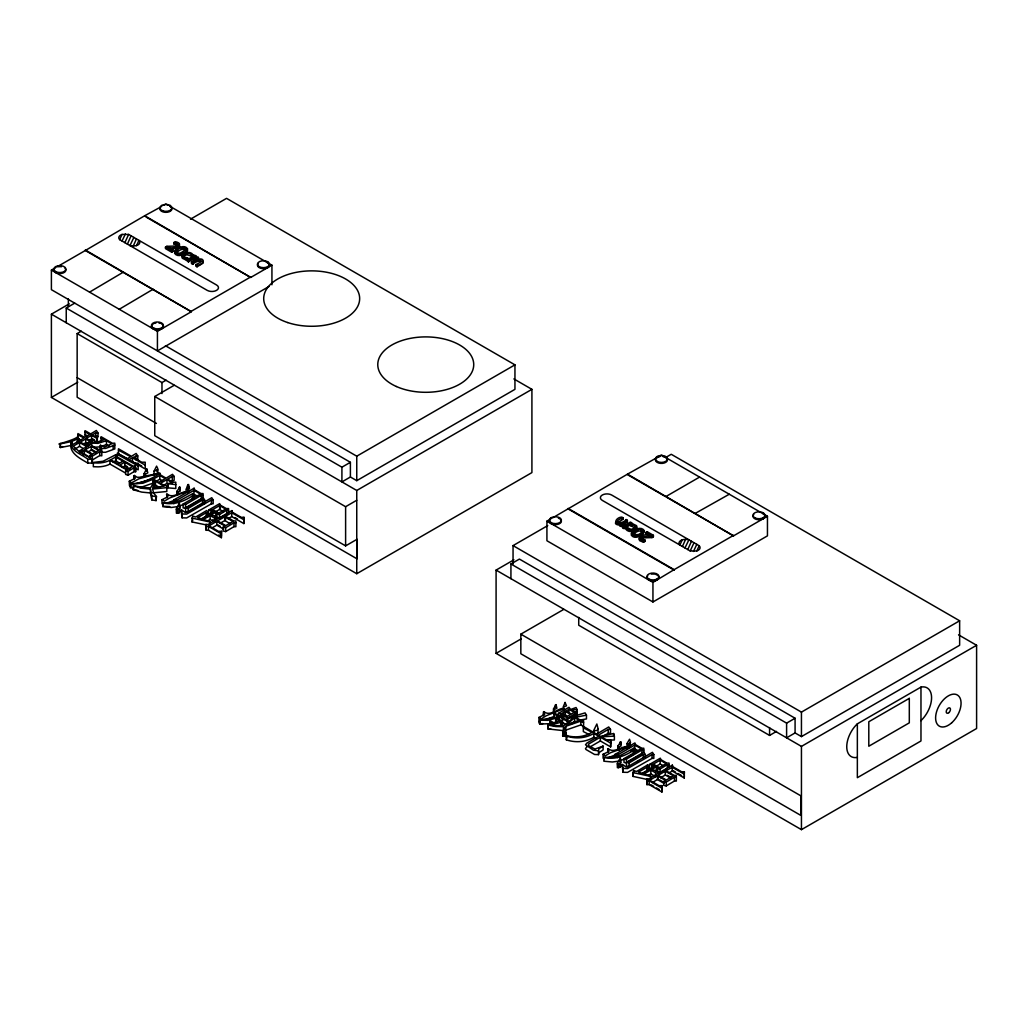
<?xml version="1.0" encoding="UTF-8"?>
<svg xmlns="http://www.w3.org/2000/svg" width="1028" height="1028" viewBox="0 0 1028 1028"><rect width="100%" height="100%" fill="white"/><g stroke="black" fill="none" stroke-linecap="round" stroke-linejoin="round"><path stroke-width="1.5" d="M183.832 257.642C185.336 250.292 195.744 260.726 190.398 253.865C188.278 252.759 185.477 253.646 183.999 255.419C182.496 258.336 190.501 257.167 186.453 258.748L182.431 256.846A4.138 2.39 0 0 1 182.174 255.227C184.552 251.809 190.745 251.179 193.174 254.867L193.174 256.332L192.557 255.509M185.888 250.498C183.909 247.028 177.587 250.806 176.315 253.492M632.952 535.254C634.379 532.543 639.789 529.15 642.539 531.887M590.457 746.688L600.365 740.97L610.632 746.893L610.748 740.263L607.252 740.263L601.239 736.793L614.384 736.138L614.384 739.954L605.505 740.263M610.632 746.893L610.748 740.263M88.909 440.678L91.569 439.149L97.249 442.438L97.249 438.583L91.569 435.307L86.262 438.365L88.665 439.753L91.685 439.753L91.569 442.297L85.761 438.943L80.325 442.079L82.972 443.608L85.877 443.685L85.877 447.54M228.01 518.716L231.724 516.57L243.842 523.573L243.97 517.315L241.194 517.315L232.482 512.291L231.853 510.608L207.862 524.601L205.96 524.383L206.217 530.281L208.491 530.281L221.367 537.708L221.495 531.309L218.463 531.309L208.992 525.848L216.818 521.324L225.029 526.066L223.14 527.158L223.14 531.001L225.659 531.592L233.998 526.632L235.887 526.709L235.887 520.965L233.613 520.965L225.53 516.3L225.53 520.142M221.367 537.708L221.495 531.309M684.365 771.771L684.237 774.161L672.222 767.222L666.08 770.756L674.098 775.382L676.347 775.382L676.347 781.087L674.471 781.01L666.208 785.919L663.702 785.341L663.702 781.537L665.579 780.445L657.445 775.755L649.683 780.226L659.076 785.649L662.071 785.649L661.955 788.18L649.182 780.805L646.933 780.805L646.676 778.787L648.552 779.006L672.338 765.128L672.967 766.785L681.603 771.771L684.365 771.771L684.237 777.978L672.222 771.039L668.534 773.159M646.676 778.787L646.933 784.621L649.182 784.621L661.955 791.997L662.071 789.465M85.761 448.658L85.877 443.685M97.249 438.583L97.377 436.18L94.589 436.18L92.327 434.87L95.732 432.891L98.007 433.045L98.007 436.887M97.249 442.438L97.377 436.18M243.842 523.573L243.97 517.315M684.237 777.978L684.365 775.587M214.929 522.185L215.058 516.082L210.894 515.131L215.816 512.291L217.962 513.525L216.947 514.103L216.947 517.958L219.478 518.395L226.802 514.026L226.802 510.171L228.563 510.312M577.081 713.74L575.449 713.522L568.445 717.711L565.811 717.21L566.813 716.632L563.807 714.897L564.179 716.632L562.059 717.493L564.809 719.086L567.315 719.086L567.186 721.322L559.181 716.696L556.546 717.929L556.546 721.746M669.087 764.832L667.339 764.691L667.339 768.507L660.079 772.838L657.573 772.413L657.573 768.597L658.575 768.019L656.442 766.785L651.559 769.599L655.697 770.55L655.568 772.786L650.814 770.036L644.055 773.943L650.93 776.037L650.557 778.941M566.312 736.485L562.676 735.984L563.678 726.68L555.981 726.565L547.911 725.087L547.911 728.903L562.419 730.535M562.676 735.984L562.869 733.35M79.066 441.732L79.066 439.162L77.55 436.836C73.335 441.153 42.02 447.694 71.356 441.577C69.416 451.074 82.368 454.453 87.778 459.208L92.327 459.208L79.259 451.665L73.258 446.165L79.567 442.515L85.761 446.088M71.356 441.577C67.861 452.783 80.004 458.359 87.778 463.063L92.327 463.063L92.327 456.149L99.767 451.703L101.798 451.999M638.902 538.968L639.686 540.702L643.502 542.257L644.941 541.422L644.864 539.906L640.997 538.569L641.523 537.066L653.397 535.318L653.397 536.783L651.983 537.605L643.515 537.862L640.919 539.032M144.074 473.715L145.925 473.998L147.814 472.79L146.618 468.691L144.074 473.715L144.216 476.555M553.539 708.857L554.542 709.397L556.906 708.202L556.045 704.63L553.539 708.857L553.539 712.674M186.261 489.11L189.486 488.416L188.034 484.586C186.955 485.807 184.886 494.121 186.646 491.859M583.583 722.697L580.833 721.103L565.811 726.308C564.192 730.805 567.816 735.11 566.312 739.813C575.423 742.91 585.536 742.216 593.85 737.217L596.291 738.618M565.323 731.692L565.811 726.308M177.934 246.347L177.279 244.882L173.989 243.996L173.912 242.492L175.351 241.657C186.338 244.24 172.781 249.765 167.885 247.195L167.885 248.66M176.919 491.333L178.191 492.014L180.144 491.255L179.823 487.131L176.919 491.333L176.919 495.175L177.548 494.339M550.507 723.648L539.777 724.059C533.391 716.413 567.597 719.703 554.041 714.177M539.777 724.059L539.893 719.883M617.892 746.007L619.139 746.701L621.079 745.93L620.771 741.856L617.892 746.007L617.892 749.823L618.509 748.988M205.549 524.768L192.069 521.967L192.069 518.112L192.827 516.082L195.731 517.02L206.718 510.53L207.862 512.946L207.862 516.788M192.069 521.967L192.827 519.924M649.131 779.866L632.914 776.384L633.659 770.55L636.538 771.488L647.434 765.05L648.552 769.985M632.914 776.384L633.659 770.55M182.097 513.961L181.596 509.875L185.194 512.471L186.775 512.291L211.768 497.706L213.156 499.968L213.156 503.81L211.395 503.81L186.672 517.945L182.097 517.816L182.097 513.961L186.672 514.09L211.395 499.968L213.156 499.968M182.097 517.816L181.095 510.171M623.019 768.443L622.518 764.408L626.091 766.965L627.645 766.785L652.433 752.329L653.821 754.578L653.821 758.394L652.06 758.394L627.555 772.388L623.019 772.259L623.019 768.443L627.555 768.571L652.06 754.578L653.821 754.578M623.019 772.259L622.017 764.691M127.395 244.124L131.083 235.823M133.884 237.429L129.939 245.602L133.242 246.103L136.441 238.907M682.412 546.472L685.612 539.276L688.914 539.777L684.969 547.95M687.771 549.556L691.458 541.255M100.911 450.996L101.194 447.051L100.281 445.432L104.727 447.026L111.769 443.762L106.462 440.691L97.943 443.364L88.022 442.888L88.022 446.73L88.279 442.451L96.928 442.194L104.445 439.534L101.04 438.005M119.646 239.627L122.062 234.423L128.654 234.423L216.548 284.987A6.592 3.804 0 0 1 216.548 290.371A6.592 3.804 0 0 1 207.219 290.371L119.646 239.627A6.592 3.804 0 0 1 122.062 234.423M122.062 241.027L125.365 233.921M124.851 242.647L128.654 234.423M136.544 245.602L138.96 240.398A6.592 3.804 0 0 1 136.544 245.602L133.242 246.103M682.309 539.777L679.894 544.981A6.592 3.804 0 0 1 682.309 539.777L685.612 539.276M690.199 550.957L696.791 550.957A6.592 3.804 0 0 0 699.207 545.752L611.634 495.008A6.592 3.804 0 0 0 602.305 495.008A6.592 3.804 0 0 0 602.305 500.392L690.199 550.957L694.003 542.733M693.489 551.458L696.791 544.352M696.791 550.957L699.207 545.752M617.263 522.892L623.084 519.281L623.084 517.816L621.811 517.084C616.093 517.2 612.585 524.421 619.884 523.432L620.552 525.334L623.675 525.925L622.839 527.878L624.112 528.61L632.4 523.689L636.422 525.604A4.138 2.39 0 0 1 636.679 527.223C634.302 530.641 628.108 531.27 625.679 527.57L625.679 529.047C628.108 532.735 634.302 532.106 636.679 528.688A4.138 2.39 0 0 0 636.422 527.068L635.921 526.567M619.884 523.432L619.678 525.938L623.675 527.39L622.839 527.878M178.127 506.547L171.355 507.472L162.784 506.663L162.784 502.808L172.576 502.551L179.527 500.79L192.956 493.556L194.215 498.451M619.074 761.093L612.367 762.005L603.86 761.208L603.86 757.392L613.575 757.135L620.475 755.4L633.788 748.217L635.034 753.074M155.459 481.232L152.684 487.786L163.915 486.115L155.459 481.232L155.459 485.075L154.071 487.439M175.107 252.066L174.593 253.273C177.51 258.079 185.67 254.43 187.623 250.369L187.481 249.817M631.745 533.802L631.231 535.01C634.122 539.828 642.32 536.166 644.26 532.106L644.106 531.553M182.547 256.126L182.174 256.692A4.138 2.39 0 0 0 182.431 258.311L186.453 260.225L194.742 255.304L196.014 256.036L196.014 257.501M154.007 474.55L154.573 473.779M176.418 509.374L179.193 508.937L180.08 507.768L179.322 503.322L176.289 508.86L176.418 513.216L179.193 512.779L180.08 511.61L179.322 507.164M617.391 763.894L620.141 763.457L621.015 762.301L620.269 757.893L617.263 763.393L617.391 767.71L620.141 767.274L621.015 766.117L620.269 761.709M130.325 484.072L142.892 483.237L152.928 479.331L154.83 480.86L150.538 487.863L142.005 487.349L133.614 485.537L133.229 489.739L141.761 492.116L150.409 492.952L151.797 499.878L156.089 500.61L156.462 496.537L153.725 493.132L152.555 489.032L166.819 487.645M593.786 730.291L596.857 723.995L598.168 728.955C596.947 732.501 592.012 728.569 593.786 732.835M129.284 481.245L135.143 478.354L134.372 475.476L137.02 477.223L139.422 477.288L159.122 473.278L138.793 478.83L131.597 482.762L129.284 481.245L129.451 485.666L131.057 486.732L131.057 482.89M161.987 499.698L167.847 496.807L167.076 493.915C172.421 498.901 179.694 492.245 185.503 491.872L169.453 498.092L164.3 501.201L161.987 499.698L161.987 503.54L163.156 504.979M604.246 759.551L603.089 758.111L603.089 754.295L608.884 751.442L608.126 748.577C613.433 753.524 620.629 746.919 626.399 746.546L626.772 749.451M133.229 489.739L133.614 485.537M157.798 469.899L154.071 471.094L156.59 466.134L157.772 468.614L157.798 473.741L156.59 469.989M209.879 524.55L210.252 521.62L203.313 519.5L210.136 515.568L214.929 518.33M547.911 725.087L548.284 724.727A30.544 17.63 0 0 0 560.093 725.652L564.179 725.37L573.316 717.788L567.816 718.071L585.086 712.867L586.461 715.115L586.461 718.932L580.203 720.011M547.911 728.903L548.284 724.727M583.339 727.76L591.974 732.309C584.418 736.96 575.192 737.937 566.685 735.637L566.312 735.997C575.423 739.093 585.536 738.4 593.85 733.401L598.733 736.215L586.962 743.013L585.497 744.76L593.349 750.17L598.489 750.813L598.926 748.821L603.115 746.122L594.994 749.039L588.967 745.904L588.401 744.195L600.365 737.153L610.632 743.077M566.312 739.813L566.685 735.637M201.064 261.523C202.709 257.668 192.827 260.855 192.75 262.885L191.478 262.14L191.478 263.618L192.75 264.35C195.937 260.174 206.859 259.968 195.77 264.62L195.77 266.098L197.042 266.83L203.146 263.117L203.017 261.343M540.021 722.607L538.98 721.245L538.98 717.428L544.634 714.524L543.902 711.646C549.864 716.824 557.613 708.433 563.935 708.176L564.308 711.08M616.17 521.864C613.587 523.946 618.175 525.449 619.884 524.897M629.56 743.745L630.549 742.563L629.534 739.248L627.054 743.424L627.144 747.626L628.596 747.806L628.596 743.989L629.56 743.745L629.56 746.289M574.575 717.647L566.685 724.791L579.085 720.242L574.575 717.647L574.575 721.45L570.836 724.367M586.962 746.829L585.497 748.577L585.909 749.463L594.569 754.475L598.489 754.629L598.489 750.813M175.762 251.41L176.688 250.703M623.084 517.816C610.979 521.813 621.477 525.514 626.103 519.564L627.376 520.296L627.376 521.761L621.542 525.822M125.66 470.593L128.05 471.389L133.987 467.817L135.632 467.894L135.632 471.736L133.987 471.659L128.05 475.232L125.66 474.435L125.66 470.593L126.791 469.924L109.996 460.236A18.684 10.794 0 0 1 98.071 463.024L93.33 462.857M188.163 508.423L188.163 512.265L185.631 511.546L185.631 507.691L188.163 508.423L202.555 499.968L204.572 499.968L204.572 503.81M189.383 511.52L202.555 503.81L202.555 499.968M645.301 754.578L643.926 752.188L626.527 762.236L629.033 762.956L643.297 754.578L645.301 754.578L645.301 757.122M201.295 495.303L201.295 499.145L185.503 508.41L183.112 507.896L183.112 504.054L185.503 504.555L201.295 495.303L203.056 495.445M626.399 762.943L624.022 762.442L624.022 758.625L626.399 759.127L642.05 749.952L643.798 750.093M627.62 762.198L640.701 754.539M116.434 460.364L115.676 454.761L103.057 461.251L93.33 462.42L93.33 466.712L98.071 466.866A18.684 10.794 0 0 0 109.996 464.078L125.506 473.034M92.327 460.004L99.767 455.558L101.798 455.841L101.798 449.814L99.138 449.878L92.199 445.869L91.441 443.98L79.696 450.752L79.696 453.322M216.947 514.103L219.478 514.54L226.802 510.171M657.573 768.597L660.079 769.021L667.339 764.691M169.98 481.657L174.143 480.269L174.143 476.414L172.498 474.306L166.061 478.174L160.638 475.039L159.88 473.278C151.129 479.215 141.119 483.957 130.325 483.635L130.325 487.927L133.768 488.03M223.14 527.158L225.659 527.737L233.998 522.789L235.887 522.854M663.702 781.537L666.208 782.102L674.471 777.194L676.347 777.271M203.056 499.3L203.056 493.556L201.038 493.556L194.857 489.983L194.099 488.223L173.886 499.891L173.886 503.746M85.324 250.01L191.362 311.715L85.324 250.511L144.704 215.739L250.729 277.444L271.932 265.198L271.932 284.782M66.242 322.741L66.242 308.053L341.913 467.2L341.913 481.901L350.394 477.005L350.394 462.304L51.4 289.678L51.4 270.094L54.587 268.257M56.99 266.869L85.324 250.511M160.368 207.181L144.704 215.739M163.786 205.202L165.906 203.981L168.027 205.202M190.476 219.182L226.558 198.353L514.951 364.85L514.951 389.342L356.755 480.667L350.394 477.005M167.885 247.195L172.845 250.048L172.845 251.526L171.676 252.194L165.457 248.596L165.457 247.131L166.87 246.309L175.338 246.052L177.934 244.882L177.279 243.418L173.989 242.531M513.871 378.921L531.913 389.342L531.913 472.597L356.755 573.714L51.4 397.425L51.4 314.17L69.236 303.864M89.564 292.132L123.501 272.047M173.989 243.996L175.351 243.135M66.242 308.053L74.723 303.144M172.845 250.048L171.676 250.716L171.676 252.194M193.174 254.867L191.671 255.651M197.312 259.557L194.099 258.606L188.458 261.87L187.186 261.138L187.186 259.673L188.458 260.405L194.099 257.141L197.312 258.092L191.478 262.14M195.179 257.989L196.014 256.036M357.063 539.263L357.063 558.859L77.151 397.245L77.151 333.586L81.302 331.183M119.261 309.274L153.185 289.189M195.77 264.62L197.042 265.365C202.76 265.237 206.268 258.028 198.969 259.005L198.301 257.116L195.179 256.525M191.362 311.227L250.729 276.943M51.4 270.094L157.425 331.312L191.362 311.715M51.4 397.425L77.807 382.172M269.182 286.375L157.425 350.895L157.425 331.312M77.151 333.586L161.974 382.557L166.125 380.154M356.716 539.469L345.614 545.881L154.753 435.692L154.753 396.512L174.195 385.294M74.517 449.287L79.567 446.37L83.281 448.516M83.037 444.366L85.761 442.798L89.243 444.803M79.696 450.752L82.6 451.266L84.373 450.251L91.685 454.479L89.796 455.571L89.796 458.141M91.312 446.242L85.118 449.814L92.443 454.042L98.637 450.47L91.312 446.242L91.312 450.084L96.195 452.911M82.6 455.121L84.373 454.093L90.464 457.614M87.598 452.23L91.312 450.084M101.194 450.906L100.281 449.287L100.783 445.15M113.221 462.227L115.676 460.801L119.338 462.921M123 461.186L118.079 464.026L110.754 459.799L115.676 456.959L132.471 466.648L127.549 469.488L119.852 465.041L124.773 462.202L124.773 466.057L129.913 469.012M145.231 465.119L132.471 457.756L128.937 459.799L134.874 463.23L138.163 463.23L138.163 469.847L135.478 468.293M135.76 455.867L135.76 459.709L137.778 459.709L137.778 455.867L133.229 457.319L141.697 462.202L145.231 462.202L145.231 468.974L132.471 461.611L132.471 457.756M122.306 467.47L124.773 466.057M134.372 479.318L133.858 475.758M153.313 479.112L159.751 475.399L165.302 478.611L158.865 482.325L153.313 479.112L153.313 482.967M155.883 481.477L159.751 479.241L159.88 473.278M174.143 476.414L172.254 476.491L167.705 479.112L173.012 482.183L175.788 482.183L175.788 488.506L167.834 487.85L167.705 483.635L172.498 482.762L166.947 479.549L160.509 483.276L164.544 485.601L166.819 485.601L166.819 491.5L152.555 492.875M163.079 485.627L166.947 483.404L166.947 479.549M133.229 485.897L141.761 488.261L150.409 489.11L151.797 496.023L156.462 496.537M167.076 497.758L166.562 494.211M183.112 504.054L200.409 494.057L193.971 490.343L176.418 500.482L173.886 499.891M207.862 512.946L206.217 512.728L197.633 517.675L201.424 518.844L214.299 511.417L211.897 510.029L208.62 510.029L208.62 513.871L210.894 514.463L210.894 510.608M219.606 505.583L212.655 509.592L218.72 513.088L225.659 509.078L219.606 505.583L219.606 509.425L215.43 511.828M201.308 519.41L206.217 516.57L206.217 512.728M207.399 520.99L210.136 519.41L213.734 521.492M216.947 517.958L217.962 517.38M224.772 516.737L217.576 520.888L225.787 525.629L232.983 521.466L224.772 516.737L224.772 520.579L230.246 523.74M225.53 516.3L231.724 512.728L243.842 519.718M211.601 528.186L216.818 525.179L223.667 529.124M219.979 523.355L224.772 520.579M165.418 345.716L356.755 456.188L514.951 364.85M341.913 467.2L350.394 462.304M51.4 314.17L356.755 490.472L531.913 389.342M154.753 396.512L345.614 506.701L356.716 500.289M552.46 517.958L627.491 474.152L733.529 535.858L667.018 497.462M665.669 456.522L665.669 457.499L767.453 516.262L767.453 535.858L652.947 601.971L546.922 540.754L546.922 521.157L550.096 519.32M627.491 474.152L657.188 457.499L657.188 456.522M658.241 456.882L661.428 455.057L664.602 456.882M513.049 563.974L513.049 545.611L547.744 525.591M958.559 634.854L976.6 645.276L976.6 728.518L801.442 829.647L496.087 653.358L496.087 570.103L513.923 559.797M510.929 563.974L519.41 559.078L795.081 718.238L795.081 732.925L786.6 737.821L786.6 723.134L510.929 563.974L510.929 578.674M627.491 474.64L665.669 496.678L699.593 477.082M627.376 520.296L621.542 524.357L624.754 525.295L630.395 522.044L631.667 522.777L631.667 524.241L630.395 523.509M622.839 526.4L624.112 527.146L631.667 522.777M649.735 535.999L646.008 533.853L646.008 532.388L647.177 531.72L653.397 535.318M646.008 533.853L647.177 533.185L647.177 531.72M650.968 536.719L650.968 535.254C646.072 532.684 632.516 538.197 643.502 540.779L644.864 539.906M729.289 494.224L695.352 513.332M520.836 634.16L800.748 795.775L800.748 815.358L520.836 653.757L520.836 634.16L563.807 609.36M496.087 653.358L521.106 638.902M568.124 508.436L674.15 569.64L733.529 535.37M546.922 521.157L652.947 582.375L674.15 569.64M733.529 535.858L767.453 516.262M558.422 715.925L558.422 713.381L563.177 714.537L561.185 716.991L554.041 712.867L554.041 717.994M565.31 711.427L562.303 713.162L567.559 716.195L570.566 714.46L565.31 711.427L565.31 715.244M568.947 709.333L566.055 710.99L571.324 714.023L574.202 712.365L568.947 709.333L568.947 713.149M550.417 720.898L549.916 724.997L550.417 720.898L554.298 723.044L559.682 720.602L555.673 718.289L547.873 720.332L539.777 720.242M562.676 732.167L566.312 732.668M602.061 736.806L608.242 733.234L610.504 733.234L610.504 729.417L608.242 729.417L598.36 735.136L600.481 736.356L613.626 733.542L614.384 736.138M608.126 752.393L607.625 748.859M614.885 757.045L614.885 754.501L617.391 755.079L634.79 745.03L641.176 748.718L624.022 758.625M630.768 751.172L634.79 748.847L638.619 751.057M636.653 762.223L639.313 760.694M648.552 767.441L646.933 767.222L638.414 772.131L642.179 773.287L654.939 765.924L652.562 764.549L649.31 764.549L649.31 768.366L651.559 768.944L651.559 765.128M660.194 760.142L653.32 764.112L659.321 767.582L666.208 763.611L660.194 760.142L660.194 763.958L656.07 766.335M642.063 773.84L646.933 771.039L646.933 767.222M648.103 775.42L650.814 773.853L655.568 776.603M657.573 772.413L658.575 771.835L656.442 770.602L656.442 766.785M658.19 775.318L665.334 771.193L673.468 775.896L666.337 780.008L658.19 775.318L658.19 779.134M652.266 782.552L657.445 779.571L664.229 783.477M660.58 777.759L665.334 775.009L670.757 778.145M513.049 545.611L801.442 712.121L959.638 620.784L959.638 645.276L801.442 736.601L795.081 732.925M786.6 723.134L795.081 718.238M578.725 617.391L578.725 625.23L769.574 735.418L776.513 731.409M496.087 570.103L801.442 746.392L976.6 645.276M857.352 757.379A21.575 12.452 -60 0 1 846.751 746.726A21.575 12.452 -60 0 1 857.352 723.828L920.972 687.102A21.575 12.452 -60 0 1 931.574 697.755A21.575 12.452 -60 0 1 920.972 720.641M614.885 754.501L634.906 742.936L635.664 744.67L641.793 748.217L643.798 748.217L643.798 752.637M208.62 510.029L219.722 503.604L220.365 508.988M558.422 713.381L568.947 707.303L570.694 709.474L576.078 707.521L577.081 709.551L577.081 717.557M649.31 764.549L660.323 758.189L660.953 759.705L666.838 763.097L669.087 763.097L669.087 767.376M185.631 507.691L203.184 497.565L204.572 499.968M194.215 495.881L192.454 495.881C183.729 501.587 173.257 505.506 162.784 502.808M635.034 750.53L633.287 750.53C624.639 756.184 614.256 760.065 603.86 757.392M626.836 757.829L633.287 754.346L633.287 750.53M167.268 503.116L175.904 499.608M608.306 757.7L618.291 753.717M152.928 479.331L152.928 483.186L140.052 487.619M109.109 446.075L106.462 444.546L100.204 446.833L93.162 447.36M114.802 445.073L105.576 448.426L100.911 448.426M101.04 441.847L101.04 436.682L112.399 443.248L114.802 443.171L114.802 448.915L105.576 452.269L100.911 452.269M562.432 721.9L552.678 724.457L550.417 724.072L550.918 722.774L549.916 721.181M610.504 729.417L608.743 726.963L596.6 734.12L580.833 724.92L565.811 730.124M184.642 503.951L179.155 506.187M625.538 758.523L620.102 760.733M72.114 445.124L72.114 441.282L77.293 439.02L79.066 439.162M546.241 719.587L554.118 716.4M596.15 734.455L598.168 732.771L597.743 728.839M136.724 483.507L151.861 479.112M564.308 708.536L546.241 715.771L541.152 718.868L538.98 717.428M626.772 746.906L610.491 752.714L605.364 755.798L603.089 754.295M551.818 723.391L555.673 722.106L555.673 718.289M71.356 445.42L60.382 447.54L60.254 443.325M575.449 713.522L575.449 717.338L586.461 715.115M60.254 447.167L62.811 446.602M135.632 467.894L135.259 465.915L133.1 466.134L116.434 456.522M539.893 723.699L542.913 723.622M167.705 483.635L175.788 484.651M170.314 248.699C172.653 248.917 182.11 248.956 179.168 244.677M212.526 519.924L215.058 519.924L215.058 516.082M205.96 524.383L206.217 526.426L208.491 526.426L221.367 533.866M218.463 535.164L221.495 535.164M577.081 711.864L574.819 711.864L571.324 709.834L577.081 709.551M169.761 506.573L164.21 506.316M630.974 525.976L635.021 527.737M644.158 541.293L644.941 541.422M627.144 743.809L628.596 743.989M192.069 518.112L209.879 521.98M632.914 772.568L650.557 776.397M575.706 713.149L577.081 713.368L576.078 711.337M89.796 455.571L92.327 456.149M135.002 489.739L137.791 490.459M641.241 529.883L642.14 530.14M184.616 248.146L185.515 248.391M85.003 431.953L89.924 434.356L84.617 437.414L77.922 433.559L77.922 438.712L81.34 440.241M118.464 450.097L130.71 456.74L127.176 458.771L117.32 453.091L117.32 458.257M87.277 436.823L85.003 435.795L85.003 430.642L90.682 433.919L96.362 430.488L98.007 433.045M77.922 434.87L84.116 438.005L72.5 444.713L72.114 441.282M117.32 454.402L138.163 465.992M959.638 620.784L671.245 454.286L665.694 457.486A6.001 3.457 0 0 1 665.669 462.394A6.001 3.457 0 0 1 657.188 462.394A6.001 3.457 0 0 1 657.188 457.499M170.147 205.446L170.147 206.435L271.932 265.198M146.079 217.024L250.729 277.444M187.803 259.352L187.803 257.887M165.457 247.131L172.845 251.526M646.008 532.388L650.968 535.254M621.811 518.549L623.084 519.281M627.376 521.761L626.103 521.029L626.103 519.564M649.657 534.624L653.397 536.783M568.124 508.924L674.15 570.129M77.151 377.661L156.41 423.42M220.365 505.146L226.288 508.564L228.563 508.564L228.563 512.882M234.975 517.572L237.455 519.011M197.826 496.421L193.971 494.198L194.099 488.223M672.967 770.602L675.435 772.028M677.902 773.454L681.603 775.587M219.606 509.425L223.243 511.533M660.194 763.958L663.805 766.04M138.073 463.962L141.697 466.057M128.179 459.13L118.464 453.952L118.464 448.786L131.468 456.303L136.133 453.451L137.778 455.867M575.577 717.351L581.077 720.525L583.583 720.525L583.583 726.513M85.003 434.484L87.277 435.795M92.327 438.712L94.589 440.023M159.751 479.241L162.527 480.847M667.416 775.343L671.425 777.656M124.773 465.183L127.549 466.776M589.34 734.609L583.339 731.576L583.339 726.462M155.459 485.075L160.291 487.876M92.199 449.724L94.974 451.331M556.546 717.929L560.427 720.165L562.432 720.165L562.432 725.717L560.928 725.575L560.928 721.759M565.85 724.367L559.181 720.512L559.181 716.696M217.576 524.743L220.313 526.31M659.552 779.918L663.625 782.269M651.02 784.827L653.705 786.369M656.391 787.923L659.076 789.465M642.988 530.538L643.682 531.026M186.364 248.789L187.057 249.29M629.534 743.064L630.485 745.557M567.816 721.887L567.944 718.431M135.632 471.736L135.259 465.915M152.928 483.186L153.056 483.982L153.056 480.14M598.489 754.629L598.926 752.637L603.115 749.939L603.115 746.122M920.972 687.102L920.972 740.97L857.352 777.695L857.352 723.828M801.442 712.121L801.442 736.601M801.442 746.392L801.442 829.647M769.574 727.58L769.574 735.418M763.213 512.843L763.213 513.82A6.001 3.457 0 0 1 763.56 518.497A6.001 3.457 0 0 1 755.529 519.101A6.001 3.457 0 0 1 753.781 514.54M763.213 517.739L763.213 518.716M674.471 777.194L674.471 781.01M672.338 765.128L672.222 771.039M666.208 782.102L666.208 785.919M665.334 771.193L665.334 775.009M662.071 785.649L661.955 791.997M660.079 769.021L660.079 772.838M657.445 775.755L657.445 779.571M657.188 578.944L657.188 579.933M655.697 770.55L655.568 775.33M652.947 582.375L652.947 601.971M652.562 764.549L652.562 768.366M652.06 754.578L652.06 758.394M651.983 536.128L651.983 537.605M650.814 770.036L650.814 773.853M649.182 780.805L649.182 784.621M648.707 578.944A6.001 3.457 0 0 0 658.742 577.402A6.001 3.457 0 0 0 651.392 573.161A6.001 3.457 0 0 0 648.707 578.944L648.707 579.933M647.434 765.05L647.434 767.595M646.933 780.805L646.933 784.621M643.502 540.779L643.502 542.257M643.297 754.578L643.297 758.394M642.05 749.952L642.05 753.768M634.79 745.03L634.79 748.847M633.788 748.217L633.788 750.761M632.4 523.689L632.4 525.154M631.051 526.028C630.035 522.185 638.259 526.606 633.505 528.186C631.141 531.784 626.193 525.308 627.183 528.264M629.033 762.956L629.033 766.772L626.527 766.053L626.399 759.127M624.112 527.146L624.112 528.61M620.771 741.856L620.771 744.4M620.514 522.828L620.514 524.293M620.141 741.92L620.141 744.465M620.141 763.457L620.141 767.274M619.139 746.701L619.139 750.517M618.573 763.933L618.573 767.749M618.008 746.482L618.008 750.299M617.391 755.079L617.391 757.623M613.626 733.542L613.626 736.087M608.242 729.417L608.242 733.234M600.365 737.153L600.365 740.97M593.85 730.792L593.85 737.217M580.833 721.103L580.833 724.92M567.315 719.086L567.315 721.63M565.94 732.887L565.94 736.703M564.244 732.206L564.244 736.022M563.678 717.133L563.678 719.677M563.678 726.68L563.678 730.497M561.558 713.599L561.558 717.415M560.684 714.1L560.684 716.644M556.045 704.63L556.045 707.174M555.416 704.707L555.416 707.251M553.668 709.333L553.668 711.877M551.162 517.739L551.162 518.716M551.162 522.635A6.001 3.457 0 0 0 561.198 521.08A6.001 3.457 0 0 0 553.848 516.84A6.001 3.457 0 0 0 551.162 522.635L551.162 523.612M543.902 711.646L543.401 715.745L543.401 711.929M356.755 456.188L356.755 480.667M356.755 490.472L356.755 573.714M345.614 506.701L345.614 545.881M267.691 261.767L267.691 262.744M267.691 266.663L267.691 267.64M233.998 522.789L233.998 526.632M231.853 510.608L231.724 516.57M225.659 527.737L225.659 531.592M219.478 514.54L219.478 518.395M216.818 521.324L216.818 525.179M215.816 512.291L215.816 516.133M211.897 510.029L211.897 513.871M211.395 499.968L211.395 503.81M210.252 521.62L210.252 524.177M210.136 515.568L210.136 519.41M208.491 526.426L208.491 530.281M206.217 526.426L206.217 530.281M198.34 259.621L198.34 261.086M197.042 265.365L197.042 266.83M194.742 255.304L194.742 256.769M194.099 257.141L194.099 258.606M192.956 493.556L192.956 496.113M192.75 262.885L192.75 264.35M192.454 495.881L192.454 499.736M188.664 484.509L188.664 488.364M188.702 489.045L188.702 491.615M188.458 260.405L188.458 261.87M188.034 484.586L188.034 487.144M187.713 489.289L187.713 493.132M186.453 258.748L186.453 260.225M185.503 504.555L185.503 508.41M179.823 487.131L179.823 489.701M179.193 487.208L179.193 489.778M179.322 503.322L179.322 505.879M179.193 508.937L179.193 512.779M178.191 492.014L178.191 494.584M177.613 509.4L177.613 513.255M177.047 491.795L177.047 494.365M172.254 476.491L172.254 480.346M167.834 483.995L167.834 487.85M166.87 246.309L166.87 247.774M161.974 382.557L161.974 393.57M161.666 205.446L161.666 206.435M161.666 327.881L161.666 328.857M156.089 496.755L156.089 500.61M154.83 480.86L154.83 484.715M154.071 471.094L154.071 474.949M153.185 327.881L153.185 328.857M151.797 496.023L151.797 499.878M150.409 489.11L150.409 492.952M146.618 468.691L146.618 471.261M145.989 468.768L145.989 471.325M144.665 474.126L144.665 476.684M134.372 475.476L134.372 478.033M133.987 467.817L133.987 471.659M128.05 471.389L128.05 475.232M115.676 454.761L115.676 460.801M113.157 444.995L113.157 448.851M109.996 460.236L109.996 464.078M106.462 440.691L106.462 444.546M100.281 445.432L100.281 449.287M99.767 451.703L99.767 455.558M95.732 432.891L95.732 436.746M91.813 459.503L91.813 463.358M91.685 439.753L91.685 443.595M91.569 435.307L91.569 439.149M87.778 459.208L87.778 463.063M85.761 438.943L85.761 442.798M84.373 450.251L84.373 454.093M82.6 451.266L82.6 453.836M79.567 442.515L79.567 446.37M77.293 439.02L77.293 442.875M68.362 298.865L68.362 306.511M60.382 443.685L60.382 447.54M55.64 266.663L55.64 267.64M55.64 271.559A6.001 3.457 0 0 0 65.676 270.004A6.001 3.457 0 0 0 58.326 265.764A6.001 3.457 0 0 0 55.64 271.559L55.64 272.536M550.841 728.98A30.544 17.63 0 0 1 548.284 728.544M655.941 574.485A6.001 3.457 0 0 1 658.138 579.214A6.001 3.457 0 0 1 649.94 580.473A6.001 3.457 0 0 1 647.756 575.744M651.392 574.138A6.001 3.457 0 0 1 654.502 574.138M558.397 518.163A6.001 3.457 0 0 1 560.594 522.892A6.001 3.457 0 0 1 552.396 524.164A6.001 3.457 0 0 1 550.198 519.436M658.421 456.946A6.001 3.457 0 0 1 659.873 456.599M662.983 456.599A6.001 3.457 0 0 1 664.422 456.946M170.147 206.435A6.001 3.457 0 0 1 170.507 211.1A6.001 3.457 0 0 1 162.475 211.717A6.001 3.457 0 0 1 160.715 207.142M65.072 268.359A6.001 3.457 0 0 1 61.436 273.435A6.001 3.457 0 0 1 53.88 270.094M54.086 269.195A6.001 3.457 0 0 1 54.69 268.359M58.326 266.753A6.001 3.457 0 0 1 61.436 266.753M266.458 262.191A6.001 3.457 0 0 1 268.655 266.933A6.001 3.457 0 0 1 260.457 268.192A6.001 3.457 0 0 1 258.259 263.464M163.221 325.516A6.001 3.457 0 0 1 155.87 329.757A6.001 3.457 0 0 1 153.185 323.961M154.431 323.409A6.001 3.457 0 0 1 155.87 323.062M158.98 323.062A6.001 3.457 0 0 1 160.432 323.409M161.666 323.961A6.001 3.457 0 0 1 162.617 324.681M185.901 248.647C175.004 260.919 173.359 244.368 185.901 248.647M632.965 533.416C643.13 539.366 646.085 521.402 632.965 533.416M174.721 251.217L174.593 251.809C177.51 256.602 185.67 252.952 187.623 248.904C184.744 244.111 177.343 247.761 174.721 251.217M644.26 530.641C642.32 534.688 634.122 538.364 631.231 533.545C633.184 529.484 641.343 525.835 644.26 530.641M565.066 702.458L563.177 707.02L566.505 705.825L565.066 702.458M909.305 698.359L868.801 721.746L868.801 746.238L909.305 722.851L909.305 698.359M951.632 722.851A17.99 10.383 -60 0 0 957.338 694.979A17.99 10.383 -60 0 0 936.045 713.856A17.99 10.383 -60 0 0 951.632 722.851M948.883 712.61A2.994 1.735 -60 0 0 949.833 707.958A2.994 1.735 -60 0 0 946.287 711.106A2.994 1.735 -60 0 0 948.883 712.61M754.732 517.739A6.001 3.457 0 0 0 764.768 516.184A6.001 3.457 0 0 0 757.418 511.944A6.001 3.457 0 0 0 754.732 517.739M657.188 461.418A6.001 3.457 0 0 0 667.223 459.863A6.001 3.457 0 0 0 659.873 455.622A6.001 3.457 0 0 0 657.188 461.418M396.371 386.502A47.982 27.705 0 0 0 473.291 368.332A47.982 27.705 0 0 0 407.589 338.957A47.982 27.705 0 0 0 396.371 386.502M287.686 322.561A47.982 27.705 0 0 0 359.659 298.57A47.982 27.705 0 0 0 287.686 274.579A47.982 27.705 0 0 0 287.686 322.561M162.912 210.894A6.001 3.457 0 0 0 171.907 207.9A6.001 3.457 0 0 0 162.912 204.906A6.001 3.457 0 0 0 162.912 210.894M259.21 266.663A6.001 3.457 0 0 0 269.246 265.108A6.001 3.457 0 0 0 261.909 260.868A6.001 3.457 0 0 0 259.21 266.663M154.431 328.433A6.001 3.457 0 0 0 163.426 325.426A6.001 3.457 0 0 0 154.431 322.432A6.001 3.457 0 0 0 154.431 328.433"/></g></svg>
